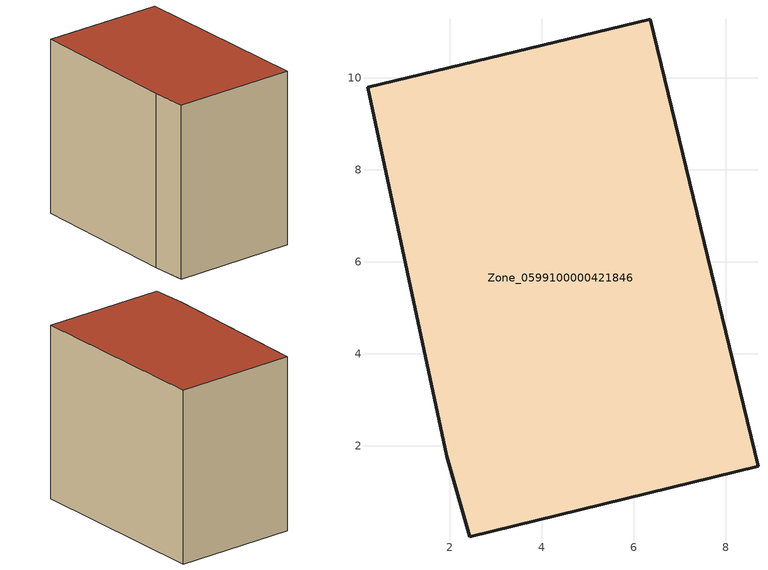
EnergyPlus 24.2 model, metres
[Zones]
Zone_0599100000421846
 floor ground (C_G): 6.37,11.27 8.7,1.56 2.44,0.03 1.94,1.77 0.22,9.79 z0
 wall outside (C_F): 8.7,1.56 6.37,11.27 0.22,9.79 1.94,1.77 2.44,0.03 8.7,1.56 z0:8.95
 roof outside (C_R): 2.44,0.03 8.7,1.56 6.37,11.27 0.22,9.79 1.94,1.77 z8.95
[BUILDING]
Pand.0599100000421846: North Axis=0; Terrain=City; Loads Convergence Tolerance Value=0.04; Temperature Convergence Tolerance Value=0.4; Solar Distribution=FullExterior; Maximum Number of Warmup Days=25; Minimum Number of Warmup Days=1
[Site:Location]
Rotterdam.The.Hague.AP_ZH_NLD Design_Conditions: Latitude=51.96; Longitude=4.45; Time Zone=1; Elevation=-4.5
[SITE:GROUNDTEMPERATURE:BUILDINGSURFACE]
18, 18, 18, 18, 18, 18, 18, 18, 18, 18, 18, 18
[MATERIAL] Thermal Absorptance=0.9; Solar Absorptance=0.7; Visible Absorptance=0.7
Name | Roughness | Thickness | Conductivity | Density | Specific Heat
G.TC.2006-2014 | MediumSmooth | 0.15 | 0.06 | 540 | 1210
F.TC.2006-2014 | Rough | 0.3 | 0.12 | 1920 | 840
R.TC.2006-2014 | MediumRough | 0.2 | 0.08 | 1500 | 1000
[CONSTRUCTION]
C_G: G.TC.2006-2014
C_F: F.TC.2006-2014
C_R: R.TC.2006-2014
[ZONE]
Zone_0599100000421846: Type=1; Multiplier=1; Ceiling Height=Autocalculate; Volume=Autocalculate; Floor Area=autocalculate; Part of Total Floor Area=Yes
[ZONEINFILTRATION:DESIGNFLOWRATE]
Infil_Zone_0599100000421846: Zone or ZoneList or Space or SpaceList=Zone_0599100000421846; Schedule=AlwaysOn; Design Flow Rate Calculation Method=Flow/Area; Flow Rate per Floor Area=0.0015; Constant Term Coefficient=1; Temperature Term Coefficient=0; Velocity Term Coefficient=0; Velocity Squared Term Coefficient=0
[HVACTEMPLATE:ZONE:IDEALLOADSAIRSYSTEM]
Zone_0599100000421846: Maximum Heating Supply Air Temperature=50; Minimum Cooling Supply Air Temperature=13; Maximum Heating Supply Air Humidity Ratio=0.0156; Minimum Cooling Supply Air Humidity Ratio=0.0077; Heating Limit=NoLimit; Cooling Limit=NoLimit; Dehumidification Control Type=ConstantSensibleHeatRatio; Cooling Sensible Heat Ratio=0.7; Dehumidification Setpoint=60; Humidification Control Type=None; Humidification Setpoint=30; Outdoor Air Method=None; Outdoor Air Flow Rate per Person=0.00944; Outdoor Air Flow Rate per Zone Floor Area=0; Outdoor Air Flow Rate per Zone=0; Demand Controlled Ventilation Type=None; Outdoor Air Economizer Type=NoEconomizer; Heat Recovery Type=None; Sensible Heat Recovery Effectiveness=0.7; Latent Heat Recovery Effectiveness=0.65
[ZONECONTROL:THERMOSTAT]
ThermostatControl_Zone_0599100000421846: Zone or ZoneList=Zone_0599100000421846; Control Type Schedule=DualSetpointControlType; Control 1=Thermostat_Zone_0599100000421846; Temperature Difference Between Cutout And Setpoint=0
[THERMOSTATSETPOINT:DUALSETPOINT]
Thermostat_Zone_0599100000421846: Heating Setpoint Temperature Schedule=HeatingSetpoint_Zone_0599100000421846; Cooling Setpoint Temperature Schedule=CoolingSetpoint_Zone_0599100000421846
[SCHEDULE:COMPACT]
HeatingSetpoint_Zone_0599100000421846: Through: 12/31, For: AllDays, Until: 24:00, 21
CoolingSetpoint_Zone_0599100000421846: Through: 12/31, For: AllDays, Until: 24:00, 24
DualSetpointControlType: Through: 12/31, For: AllDays, Until: 24:00, 4
AlwaysOn: Through: 12/31, For: AllDays, Until: 24:00, 1
